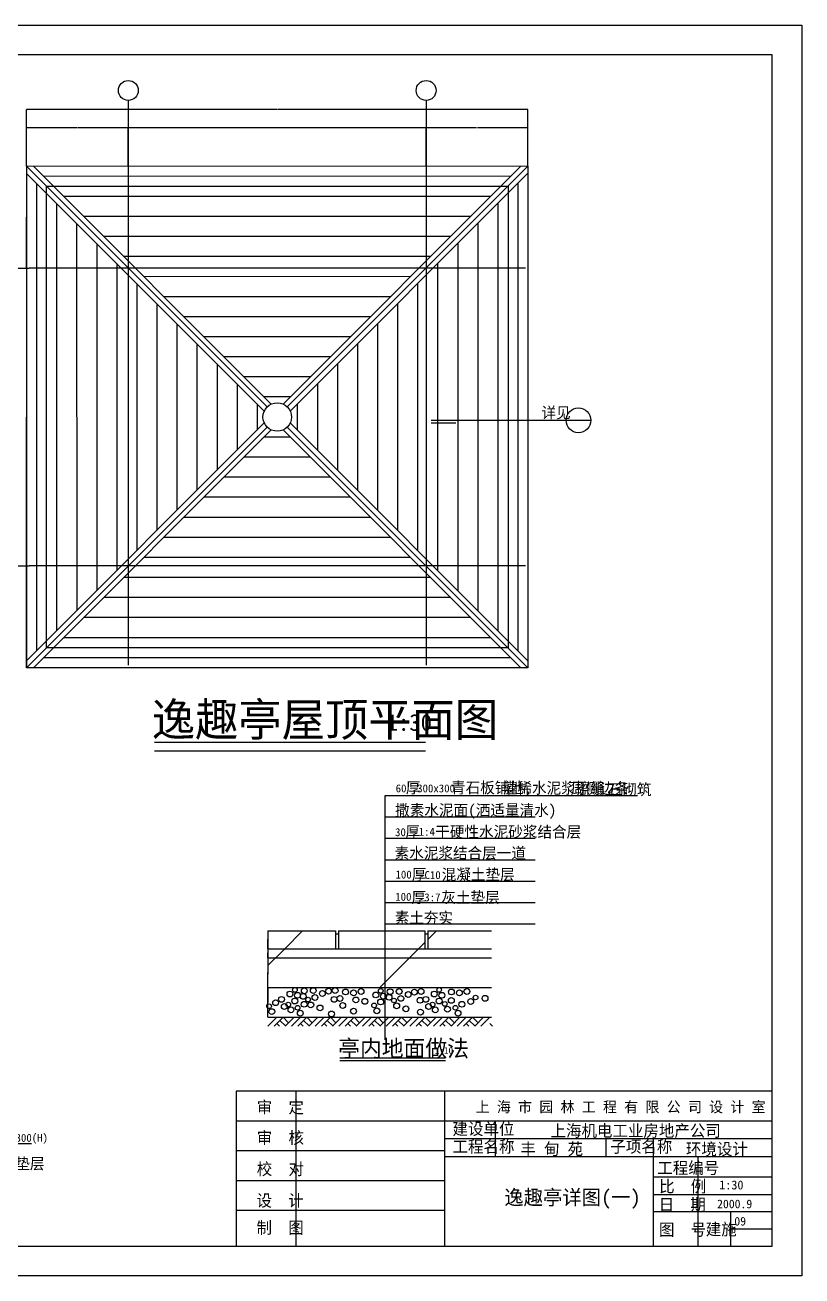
# Model space of a CAD drawing. Header units: metres. Extents: x -855790 to -837970, y 565220 to 577820.
# Drawn here: x -845797 to -837970, y 565220 to 577820 of the extents above; entities that cross this region are included whole.
import ezdxf

# ---------------------------------------------------------------- set-up
doc = ezdxf.new("R2010")
doc.units = ezdxf.units.M
for name, color, linetype in [('AXIS', 3, 'Continuous'), ('COLUMN', 5, 'Continuous'), ('DOTE', 1, 'Continuous'), ('PUB_DIM', 3, 'Continuous'), ('PUB_TEXT', 7, 'Continuous'), ('PUB_TITLE', 4, 'Continuous'), ('PUB_WINDW', 7, 'Continuous'), ('TEXT', 7, 'Continuous'), ('WALL', 2, 'Continuous'), ('WIN', 4, 'Continuous'), ('WINDOW', 3, 'Continuous')]:
    doc.layers.add(name, color=color, linetype=linetype)
doc.dimstyles.get("Standard").update_dxf_attribs({"dimtxt": 2.5, "dimasz": 2.5, "dimexe": 1.25, "dimexo": 0.625, "dimtad": 1, "dimcen": 2.5, "dimazin": 3, "dimtfac": 1, "dimtmove": 0, "dimatfit": 3})

# ---------------------------------------------------------------- blocks, each defined once
blk = doc.blocks.new('_AXISO')
blk.add_circle((0, 0), 0.5)
blk = doc.blocks.new('_INDEX')
blk.add_line((-0.5, 0), (0.5, 0))
blk.add_circle((0, 0), 0.5)
blk = doc.blocks.new('*D1')
for p, q in [((-845781.68, 572371.61), (-845781.68, 571858.98)), ((-845781.93, 571858.98), (-845782.18, 571858.98)), ((-845781.68, 571346.35), (-845781.68, 571858.98)), ((-845781.68, 571858.98), (-845781.68, 571858.98)), ((-845781.43, 571858.98), (-845781.18, 571858.98))]:
    blk.add_line(p, q)
at = {"layer": 'Defpoints'}
for p in [(-845781.68, 572371.61), (-845781.68, 571858.98), (-845781.68, 571346.35)]:
    blk.add_point(p, dxfattribs=at)
at = {"layer": 'PUB_DIM', "insert": (-845781.68, 571860.105), "char_height": 1, "attachment_point": 5}
blk.add_mtext('0', dxfattribs=at)
blk = doc.blocks.new('*D8')
for p, q in [((-845781.68, 576396.6), (-845781.68, 573871.48)), ((-845781.93, 573871.48), (-845782.18, 573871.48)), ((-845781.68, 571346.35), (-845781.68, 573871.48)), ((-845781.68, 573871.48), (-845781.68, 573871.48)), ((-845781.43, 573871.48), (-845781.18, 573871.48))]:
    blk.add_line(p, q)
at = {"layer": 'Defpoints'}
for p in [(-845781.68, 576396.6), (-845781.68, 573871.48), (-845781.68, 571346.35)]:
    blk.add_point(p, dxfattribs=at)
at = {"layer": 'PUB_DIM', "insert": (-845781.68, 573872.605), "char_height": 1, "attachment_point": 5}
blk.add_mtext('0', dxfattribs=at)
blk = doc.blocks.new('*D14')
for p, q in [((-843350.73, 568125.96), (-843350.73, 567975.96)), ((-843350.98, 567975.96), (-843351.23, 567975.96)), ((-843350.73, 567825.96), (-843350.73, 567975.96)), ((-843350.73, 567975.96), (-843350.73, 567975.96)), ((-843350.48, 567975.96), (-843350.23, 567975.96))]:
    blk.add_line(p, q)
at = {"layer": 'Defpoints'}
for p in [(-843350.73, 568125.96), (-843350.73, 567975.96), (-843350.73, 567825.96)]:
    blk.add_point(p, dxfattribs=at)
at = {"layer": 'PUB_DIM', "insert": (-843350.73, 567977.085), "char_height": 1, "attachment_point": 5}
blk.add_mtext('100', dxfattribs=at)
blk = doc.blocks.new('*D15')
for p, q in [((-843350.73, 568695.96), (-843350.73, 568260.96)), ((-843350.98, 568260.96), (-843351.23, 568260.96)), ((-843350.73, 567825.96), (-843350.73, 568260.96)), ((-843350.73, 568260.96), (-843350.73, 568260.96)), ((-843350.48, 568260.96), (-843350.23, 568260.96))]:
    blk.add_line(p, q)
at = {"layer": 'Defpoints'}
for p in [(-843350.73, 568695.96), (-843350.73, 568260.96), (-843350.73, 567825.96)]:
    blk.add_point(p, dxfattribs=at)
at = {"layer": 'PUB_DIM', "insert": (-843350.73, 568262.085), "char_height": 1, "attachment_point": 5}
blk.add_mtext('290', dxfattribs=at)
blk = doc.blocks.new('*D16')
for p, q in [((-843349.25, 568695.97), (-843349.25, 568608.96)), ((-843349.5, 568608.96), (-843349.75, 568608.96)), ((-843349.25, 568515.96), (-843349.25, 568608.96)), ((-843349.25, 568608.96), (-843349.25, 568608.96)), ((-843349, 568608.96), (-843348.75, 568608.96))]:
    blk.add_line(p, q)
at = {"layer": 'Defpoints'}
for p in [(-843349.25, 568695.97), (-843349.25, 568608.96), (-843349.25, 568515.96)]:
    blk.add_point(p, dxfattribs=at)
at = {"layer": 'PUB_DIM', "insert": (-843349.25, 568610.085), "char_height": 1, "attachment_point": 5}
blk.add_mtext('60', dxfattribs=at)
blk = doc.blocks.new('*D17')
for p, q in [((-843350.73, 568425.96), (-843350.73, 568275.96)), ((-843350.98, 568275.96), (-843351.23, 568275.96)), ((-843350.73, 568125.96), (-843350.73, 568275.96)), ((-843350.73, 568275.96), (-843350.73, 568275.96)), ((-843350.48, 568275.96), (-843350.23, 568275.96))]:
    blk.add_line(p, q)
at = {"layer": 'Defpoints'}
for p in [(-843350.73, 568425.96), (-843350.73, 568275.96), (-843350.73, 568125.96)]:
    blk.add_point(p, dxfattribs=at)
at = {"layer": 'PUB_DIM', "insert": (-843350.73, 568277.085), "char_height": 1, "attachment_point": 5}
blk.add_mtext('100', dxfattribs=at)
blk = doc.blocks.new('*D18')
for p, q in [((-843349.25, 568515.96), (-843349.25, 568476.19)), ((-843349, 568476.19), (-843350.98, 568476.19)), ((-843350.73, 568425.96), (-843350.73, 568476.19))]:
    blk.add_line(p, q)
at = {"layer": 'Defpoints'}
for p in [(-843349.25, 568515.96), (-843350.73, 568425.96), (-843349.25, 568476.19)]:
    blk.add_point(p, dxfattribs=at)
at = {"layer": 'PUB_DIM', "insert": (-843349.99, 568475.065), "char_height": 1, "attachment_point": 5}
blk.add_mtext('30', dxfattribs=at)
blk = doc.blocks.new('*D75')
for p, q in [((-841247.33, 576784.8), (-841756.71, 576784.8)), ((-841756.46, 576396.65), (-841756.46, 576784.8)), ((-840730.95, 576784.8), (-841240.33, 576784.8)), ((-840731.2, 576396.61), (-840731.2, 576784.8))]:
    blk.add_line(p, q)
at = {"layer": 'Defpoints'}
for p in [(-840731.2, 576784.8), (-841756.46, 576396.65), (-840731.2, 576396.61)]:
    blk.add_point(p, dxfattribs=at)
at = {"layer": 'PUB_DIM', "insert": (-841243.83, 576784.8), "char_height": 1, "attachment_point": 5}
blk.add_mtext('1025,26', dxfattribs=at)
blk = doc.blocks.new('*D76')
for p, q in [((-845272.33, 576784.98), (-845781.71, 576784.98)), ((-845781.46, 576396.83), (-845781.46, 576784.98)), ((-844755.95, 576784.98), (-845265.33, 576784.98)), ((-844756.2, 576396.79), (-844756.2, 576784.98))]:
    blk.add_line(p, q)
at = {"layer": 'Defpoints'}
for p in [(-844756.2, 576784.98), (-845781.46, 576396.83), (-844756.2, 576396.79)]:
    blk.add_point(p, dxfattribs=at)
at = {"layer": 'PUB_DIM', "insert": (-845268.83, 576784.98), "char_height": 1, "attachment_point": 5}
blk.add_mtext('1025,26', dxfattribs=at)
blk = doc.blocks.new('*D77')
for p, q in [((-843259.825, 576968.19), (-845781.7, 576968.19)), ((-845781.45, 576396.83), (-845781.45, 576968.19)), ((-840730.95, 576968.19), (-843252.825, 576968.19)), ((-840731.2, 576396.61), (-840731.2, 576968.19))]:
    blk.add_line(p, q)
at = {"layer": 'Defpoints'}
for p in [(-840731.2, 576968.19), (-845781.45, 576396.83), (-840731.2, 576396.61)]:
    blk.add_point(p, dxfattribs=at)
at = {"layer": 'PUB_DIM', "insert": (-843256.325, 576968.19), "char_height": 1, "attachment_point": 5}
blk.add_mtext('5050,25', dxfattribs=at)
blk = doc.blocks.new('*D78')
for p, q in [((-845781.68, 576396.61), (-845781.68, 575883.98)), ((-845781.93, 575883.98), (-845782.18, 575883.98)), ((-845781.68, 575371.35), (-845781.68, 575883.98)), ((-845781.68, 575883.98), (-845781.68, 575883.98)), ((-845781.43, 575883.98), (-845781.18, 575883.98))]:
    blk.add_line(p, q)
at = {"layer": 'Defpoints'}
for p in [(-845781.68, 576396.61), (-845781.68, 575883.98), (-845781.68, 575371.35)]:
    blk.add_point(p, dxfattribs=at)
at = {"layer": 'PUB_DIM', "insert": (-845781.68, 575885.105), "char_height": 1, "attachment_point": 5}
blk.add_mtext('0', dxfattribs=at)
blk = doc.blocks.new('*D79')
for p, q in [((-843258.2, 576784.83), (-844756.45, 576784.83)), ((-844756.2, 576396.65), (-844756.2, 576784.83)), ((-841755.95, 576784.83), (-843254.2, 576784.83)), ((-841756.2, 576396.61), (-841756.2, 576784.83))]:
    blk.add_line(p, q)
at = {"layer": 'Defpoints'}
for p in [(-841756.2, 576784.83), (-844756.2, 576396.65), (-841756.2, 576396.61)]:
    blk.add_point(p, dxfattribs=at)
at = {"layer": 'PUB_DIM', "insert": (-843256.2, 576784.83), "char_height": 1, "attachment_point": 5}
blk.add_mtext('3000', dxfattribs=at)
blk = doc.blocks.new('*D80')
for p, q in [((-845781.68, 575371.35), (-845781.68, 573871.48)), ((-845781.93, 573871.48), (-845782.18, 573871.48)), ((-845781.68, 572371.61), (-845781.68, 573871.48)), ((-845781.68, 573871.48), (-845781.68, 573871.48)), ((-845781.43, 573871.48), (-845781.18, 573871.48))]:
    blk.add_line(p, q)
at = {"layer": 'Defpoints'}
for p in [(-845781.68, 575371.35), (-845781.68, 573871.48), (-845781.68, 572371.61)]:
    blk.add_point(p, dxfattribs=at)
at = {"layer": 'PUB_DIM', "insert": (-845781.68, 573872.605), "char_height": 1, "attachment_point": 5}
blk.add_mtext('0', dxfattribs=at)

msp = doc.modelspace()

# ---------------------------------------------------------------- hatches: boundary and pattern name
at = {"layer": 'COLUMN'}
h = msp.add_hatch(dxfattribs=at)
h.set_pattern_fill('ANSI31', scale=300)
h.paths.add_polyline_path([(-843350.73, 568695.96), (-843350.73, 568515.96), (-842669.73, 568515.96), (-842669.73, 568695.96)])
h.paths.add_polyline_path([(-842639.73, 568695.96), (-842639.73, 568515.96), (-841769.73, 568515.96), (-841769.73, 568695.96)])
h.paths.add_polyline_path([(-841098.3, 568515.96), (-841098.3, 568695.96), (-841739.73, 568695.96), (-841739.73, 568515.96)])
h = msp.add_hatch(dxfattribs=at)
h.set_pattern_fill('AN33C', scale=300)
h.set_pattern_definition([(45, (0, 0), (-673.5192, 673.5192), [])])
h.paths.add_polyline_path([(-841098.3, 568425.96), (-841098.3, 568515.96), (-843350.73, 568515.96), (-843350.73, 568425.96)])
h.paths.add_polyline_path([(-841098.3, 568125.96), (-841098.3, 568425.96), (-843350.73, 568425.96), (-843350.73, 568125.96)])

# ---------------------------------------------------------------- linework, layer by layer
at = {"layer": 'AXIS'}
for p, q in [((-844756.2, 577060.69), (-844756.2, 576371.34)), ((-841756.46, 577060.69), (-841756.46, 576371.34)), ((-846445.55, 575371.34), (-845756.2, 575371.34)), ((-846445.55, 572371.34), (-845756.2, 572371.34))]:
    msp.add_line(p, q, dxfattribs=at)
at = {"layer": 'COLUMN'}
for p, q in [((-843350.73, 568695.96), (-842669.73, 568695.96)), ((-842669.73, 568695.96), (-842669.73, 568515.96)), ((-842669.73, 568665.96), (-842639.73, 568665.96)), ((-842639.73, 568695.96), (-841769.73, 568695.96)), ((-842639.73, 568695.96), (-842639.73, 568515.96)), ((-841769.73, 568695.96), (-841769.73, 568515.96)), ((-841769.73, 568665.96), (-841739.73, 568665.96)), ((-841739.73, 568695.96), (-841098.3, 568695.96)), ((-841739.73, 568695.96), (-841739.73, 568515.96)), ((-843350.73, 568515.96), (-841098.3, 568515.96)), ((-843350.73, 568425.96), (-841098.3, 568425.96)), ((-843350.73, 568125.96), (-841098.3, 568125.96)), ((-843350.73, 567735.96), (-843260.73, 567825.96)), ((-843350.73, 567825.96), (-841098.3, 567825.96)), ((-843287.73, 567735.96), (-843197.73, 567825.96)), ((-843260.73, 567762.96), (-843233.73, 567735.96)), ((-843229.23, 567794.46), (-843172.98, 567738.21)), ((-843197.73, 567825.96), (-843141.48, 567769.71)), ((-843175.23, 567735.96), (-843085.23, 567825.96)), ((-843112.23, 567735.96), (-843022.23, 567825.96)), ((-843049.23, 567735.96), (-842959.23, 567825.96)), ((-843022.23, 567762.96), (-842995.23, 567735.96)), ((-842990.73, 567794.46), (-842934.48, 567738.21)), ((-842959.23, 567825.96), (-842902.98, 567769.71)), ((-842936.73, 567735.96), (-842846.73, 567825.96)), ((-842873.73, 567735.96), (-842783.73, 567825.96)), ((-842810.73, 567735.96), (-842720.73, 567825.96)), ((-842783.73, 567762.96), (-842756.73, 567735.96)), ((-842752.23, 567794.46), (-842695.98, 567738.21)), ((-842720.73, 567825.96), (-842664.48, 567769.71)), ((-842698.23, 567735.96), (-842608.23, 567825.96)), ((-842635.23, 567735.96), (-842545.23, 567825.96)), ((-842572.23, 567735.96), (-842482.23, 567825.96)), ((-842545.23, 567762.96), (-842518.23, 567735.96)), ((-842513.73, 567794.46), (-842457.48, 567738.21)), ((-842482.23, 567825.96), (-842425.98, 567769.71)), ((-842459.73, 567735.96), (-842369.73, 567825.96)), ((-842396.73, 567735.96), (-842306.73, 567825.96)), ((-842333.73, 567735.96), (-842243.73, 567825.96)), ((-842306.73, 567762.96), (-842279.73, 567735.96)), ((-842275.23, 567794.46), (-842218.98, 567738.21)), ((-842243.73, 567825.96), (-842187.48, 567769.71)), ((-842221.23, 567735.96), (-842131.23, 567825.96)), ((-842158.23, 567735.96), (-842068.23, 567825.96)), ((-842095.23, 567735.96), (-842005.23, 567825.96)), ((-842068.23, 567762.96), (-842041.23, 567735.96)), ((-842036.73, 567794.46), (-841980.48, 567738.21)), ((-842005.23, 567825.96), (-841948.98, 567769.71)), ((-841982.73, 567735.96), (-841892.73, 567825.96)), ((-841919.73, 567735.96), (-841829.73, 567825.96)), ((-841856.73, 567735.96), (-841766.73, 567825.96)), ((-841829.73, 567762.96), (-841802.73, 567735.96)), ((-841798.23, 567794.46), (-841741.98, 567738.21)), ((-841766.73, 567825.96), (-841710.48, 567769.71)), ((-841744.23, 567735.96), (-841654.23, 567825.96)), ((-841681.23, 567735.96), (-841591.23, 567825.96)), ((-841618.23, 567735.96), (-841528.23, 567825.96)), ((-841591.23, 567762.96), (-841564.23, 567735.96)), ((-841559.73, 567794.46), (-841503.48, 567738.21)), ((-841528.23, 567825.96), (-841471.98, 567769.71)), ((-841505.73, 567735.96), (-841415.73, 567825.96)), ((-841442.73, 567735.96), (-841352.73, 567825.96)), ((-841379.73, 567735.96), (-841289.73, 567825.96)), ((-841352.73, 567762.96), (-841325.73, 567735.96)), ((-841321.23, 567794.46), (-841264.98, 567738.21)), ((-841289.73, 567825.96), (-841233.48, 567769.71)), ((-841267.23, 567735.96), (-841177.23, 567825.96)), ((-841204.23, 567735.96), (-841114.23, 567825.96)), ((-841114.23, 567762.96), (-841087.23, 567735.96))]:
    msp.add_line(p, q, dxfattribs=at)
for centre, radius in [((-843213.41, 568005.96), 29.35), ((-843127.99, 568059.79), 29.35), ((-843079.46, 567989.07), 29.35), ((-843078.62, 568100.76), 23.48), ((-843051.56, 568047.06), 29.35), ((-842994.85, 568036.05), 29.35), ((-842983.57, 568092.44), 29.35), ((-842945.39, 568003.66), 23.48), ((-842893.32, 568094.32), 29.35), ((-842876.4, 568024.78), 29.35), ((-842801.19, 568064.24), 29.35), ((-842739.44, 568088.44), 29.35), ((-842682.73, 568005.99), 29.35), ((-842672.55, 568094.81), 29.35), ((-842624.78, 568015.23), 29.35), ((-842567.8, 568080.57), 29.35), ((-842487.42, 568071.12), 29.35), ((-842463.79, 568000.25), 29.35), ((-842411.78, 568085.3), 29.35), ((-842373.97, 567986.07), 29.35), ((-842262.85, 568050.53), 29.35), ((-842214.32, 567979.81), 29.35), ((-842213.48, 568091.49), 23.48), ((-842186.42, 568037.8), 29.35), ((-842129.71, 568026.79), 29.35), ((-842118.43, 568083.17), 29.35), ((-842080.25, 567994.39), 23.48), ((-842028.18, 568085.05), 29.35), ((-842011.26, 568015.52), 29.35), ((-841936.05, 568054.98), 29.35), ((-841874.3, 568079.18), 29.35), ((-841817.59, 567996.73), 29.35), ((-841807.41, 568085.55), 29.35), ((-841759.64, 568005.96), 29.35), ((-841674.22, 568059.79), 29.35), ((-841625.69, 567989.07), 29.35), ((-841624.85, 568100.76), 23.48), ((-841597.79, 568047.06), 29.35), ((-841502.46, 567995.53), 29.35), ((-841501.97, 568080.57), 29.35), ((-841421.59, 568071.12), 29.35), ((-841345.95, 568085.3), 29.35), ((-841307.15, 567983.71), 29.35), ((-841257.78, 568024.67), 23.48), ((-841162.72, 568016.35), 29.35), ((-843338.06, 567936.6), 23.48), ((-843311, 567882.9), 29.35), ((-843272.29, 567971.95), 29.35), ((-843184.86, 567934.72), 29.35), ((-843145.24, 567953.72), 23.48), ((-843118.17, 567900.03), 29.35), ((-843050.96, 567920.88), 23.48), ((-843023.89, 567867.18), 29.35), ((-842985.18, 567956.22), 29.35), ((-842918.33, 567949.96), 29.35), ((-842825.42, 567919.73), 29.35), ((-842709.63, 567858.49), 29.35), ((-842596.23, 567943.98), 29.35), ((-842487.42, 567886.85), 29.35), ((-842280.1, 567944.46), 23.48), ((-842253.03, 567890.76), 29.35), ((-842053.19, 567940.7), 29.35), ((-841960.28, 567910.47), 29.35), ((-841813.72, 567877.4), 29.35), ((-841731.09, 567934.72), 29.35), ((-841691.47, 567953.72), 23.48), ((-841664.4, 567900.03), 29.35), ((-841568.23, 567960.18), 23.48), ((-841541.17, 567906.49), 29.35), ((-841462.05, 567920.88), 23.48), ((-841434.98, 567867.18), 29.35), ((-841396.27, 567956.22), 29.35)]:
    msp.add_circle(centre, radius, dxfattribs=at)
at = {"layer": 'DOTE'}
for p, q in [((-844756.46, 576371.41), (-844756.68, 571371.41)), ((-844756.2, 576371.34), (-844756.2, 571371.34)), ((-841756.2, 576371.34), (-841756.2, 571371.34)), ((-840756.2, 575371.34), (-845756.2, 575371.34)), ((-840756.2, 572371.34), (-845756.2, 572371.34))]:
    msp.add_line(p, q, dxfattribs=at)
at = {"layer": 'PUB_DIM'}
msp.add_line((-841705.96, 573838.18), (-840346.55, 573838.18), dxfattribs=at)
msp.add_lwpolyline([(-841705.96, 573813.18), (-841455.96, 573813.18)], dxfattribs=at)
at = {"layer": 'PUB_TITLE'}
for points in [[(-855790.23, 565219.83), (-855790.23, 577819.83), (-837970.23, 577819.83), (-837970.23, 565219.83)], [(-855040.23, 565519.83), (-838270.23, 565519.83), (-838270.23, 577519.83), (-855040.23, 577519.83)]]:
    msp.add_lwpolyline(points, close=True, dxfattribs=at)
at = {"layer": 'PUB_WINDW'}
msp.add_line((-842624.83, 567389.13), (-841562.79, 567389.13), dxfattribs=at)
msp.add_lwpolyline([(-842624.83, 567417.33), (-841566.44, 567417.33)], dxfattribs=at)
at = {"layer": 'WALL'}
msp.add_lwpolyline([(-840931.2, 571546.13), (-845581.2, 571546.13), (-845581.2, 576196.34), (-840931.2, 576196.34), (-840931.2, 571546.13)], dxfattribs=at)
at = {"layer": 'WIN'}
for p, q in [((-843070.23, 567079.83, -56554.43), (-843070.23, 565519.83, -56554.43)), ((-838270.23, 566779.83, -56554.43), (-843670.23, 566779.83, -56554.43)), ((-841570.23, 566779.83, -56554.43), (-843670.23, 566779.83, -56554.43)), ((-841060.23, 566779.83, -56554.43), (-841060.23, 566419.83, -56554.43)), ((-838270.23, 566599.83, -56554.43), (-841570.23, 566599.83, -56554.43)), ((-839944.93, 566599.83, -56554.43), (-839944.93, 566419.83, -56554.43)), ((-839470.23, 566599.83, -56554.43), (-839470.23, 566419.83, -56554.43)), ((-841570.23, 566479.83, -56554.43), (-843670.23, 566479.83, -56554.43)), ((-838270.23, 566419.83, -56554.43), (-841570.23, 566419.83, -56554.43)), ((-839470.23, 566419.83, -56554.43), (-839470.23, 565519.83, -56554.43)), ((-839020.23, 566419.83, -56554.43), (-839020.23, 565519.83, -56554.43)), ((-841570.23, 566179.83, -56554.43), (-843670.23, 566179.83, -56554.43)), ((-838270.23, 566215.35, -56554.43), (-839470.23, 566215.35, -56554.43)), ((-838270.23, 566035.64, -56554.43), (-839470.23, 566035.64, -56554.43)), ((-841570.23, 565879.83, -56554.43), (-843670.23, 565879.83, -56554.43)), ((-838280.14, 565865.83, -56554.43), (-839470.23, 565865.83, -56554.43)), ((-838690.23, 565865.83, -56554.43), (-838690.23, 565519.83, -56554.43)), ((-838690.23, 565693.8, -56554.43), (-838270.23, 565693.8, -56554.43))]:
    msp.add_line(p, q, dxfattribs=at)
for points in [[(-838270.23, 567079.83), (-843670.23, 567079.83), (-843670.23, 565519.83)], [(-843670.23, 565519.83), (-838270.23, 565519.83), (-838270.23, 567079.83)], [(-841570.23, 567079.83), (-841570.23, 565519.83)]]:
    msp.add_lwpolyline(points, dxfattribs=at)
at = {"layer": 'WINDOW'}
for p, q in [((-845782.21, 576396.08), (-845781.16, 571345.6)), ((-843387.02, 573931.31), (-845782.19, 576325.59)), ((-840731.42, 576396.83), (-845781.91, 576395.55)), ((-843357.52, 573973.05), (-845781.2, 576396.83)), ((-843315.81, 574002.05), (-845710.49, 576396.83)), ((-843196.59, 574002.05), (-840801.91, 576396.83)), ((-843154.88, 573973.05), (-840731.2, 576396.83)), ((-843125.87, 573931.34), (-840731.2, 576326.12)), ((-840731.2, 576396.61), (-840731.2, 571346.12)), ((-845681.17, 576224.61), (-845680.19, 571517.33)), ((-840902.89, 576295.79), (-845610.17, 576294.6)), ((-840832.2, 576225.12), (-840832.2, 571517.84)), ((-841104.85, 576093.74), (-845408.11, 576092.65)), ((-845479.13, 576022.64), (-845478.23, 571719.38)), ((-841034.2, 576023.11), (-841034.2, 571719.85)), ((-845277.09, 575820.68), (-845276.28, 571921.44)), ((-841306.8, 575891.69), (-845206.05, 575890.7)), ((-841236.2, 575821.1), (-841236.2, 571921.86)), ((-845075.05, 575618.71), (-845074.32, 572123.49)), ((-841508.76, 575689.64), (-845003.99, 575688.75)), ((-841438.2, 575619.09), (-841438.2, 572123.87)), ((-841710.72, 575487.59), (-844801.93, 575486.8)), ((-844873.01, 575416.74), (-844872.36, 572325.54)), ((-841640.2, 575417.08), (-841640.2, 572325.88)), ((-844670.96, 575214.78), (-844670.4, 572527.59)), ((-841912.68, 575285.53), (-844599.87, 575284.85)), ((-841842.2, 575215.07), (-841842.2, 572527.88)), ((-842114.64, 575083.48), (-844397.81, 575082.9)), ((-844468.92, 575012.81), (-844468.44, 572729.64)), ((-842044.2, 575013.06), (-842044.2, 572729.89)), ((-842316.59, 574881.43), (-844195.75, 574880.96)), ((-844266.88, 574810.84), (-844266.49, 572931.69)), ((-842246.2, 574811.05), (-842246.2, 572931.9)), ((-844064.84, 574608.88), (-844064.53, 573133.74)), ((-842518.55, 574679.38), (-843993.68, 574679.01)), ((-842448.2, 574609.04), (-842448.2, 573133.91)), ((-842720.51, 574477.33), (-843791.62, 574477.06)), ((-843862.79, 574406.91), (-843862.57, 573335.79)), ((-842650.2, 574407.04), (-842650.2, 573335.92)), ((-843660.75, 574204.94), (-843660.61, 573537.85)), ((-842922.47, 574275.28), (-843589.56, 574275.11)), ((-842852.2, 574205.03), (-842852.2, 573537.93)), ((-843124.43, 574073.23), (-843387.5, 574073.16)), ((-843458.71, 574002.97), (-843458.66, 573739.9)), ((-843054.2, 574003.02), (-843054.2, 573739.94)), ((-843386.52, 573811.62), (-845781.2, 571416.83)), ((-843125.87, 573811.62), (-840731.2, 571416.83)), ((-843357.52, 573769.91), (-845781.2, 571346.12)), ((-843315.81, 573740.91), (-845710.49, 571346.13)), ((-843196.59, 573740.91), (-840801.91, 571346.13)), ((-843154.88, 573769.91), (-840731.2, 571346.12)), ((-843124.37, 573668.71), (-843387.44, 573668.7)), ((-842922.35, 573466.72), (-843589.44, 573466.69)), ((-842720.33, 573264.73), (-843791.44, 573264.68)), ((-842518.31, 573062.74), (-843993.44, 573062.68)), ((-842316.29, 572860.75), (-844195.44, 572860.67)), ((-842114.27, 572658.76), (-844397.44, 572658.66)), ((-841912.26, 572456.77), (-844599.44, 572456.65)), ((-841710.24, 572254.78), (-844801.44, 572254.64)), ((-841508.22, 572052.79), (-845003.44, 572052.63)), ((-841306.2, 571850.8), (-845205.44, 571850.62)), ((-841104.18, 571648.81), (-845407.44, 571648.61)), ((-840902.17, 571446.81), (-845609.44, 571446.6)), ((-840730.67, 571345.82), (-845781.16, 571345.6)), ((-844491.97, 570508.92), (-841763.54, 570508.92)), ((-842168.4, 570059.58), (-839626.85, 570059.58)), ((-842168.4, 567597.06), (-842168.4, 570059.58)), ((-842168.4, 569843.96), (-840657.59, 569843.96)), ((-842168.4, 569628.33), (-840657.59, 569628.33)), ((-842168.4, 569412.71), (-840657.59, 569412.71)), ((-842168.4, 569197.09), (-840657.59, 569197.09)), ((-842168.4, 568981.47), (-840657.59, 568981.47)), ((-842168.4, 568765.84), (-840657.59, 568765.84)), ((-846705.47, 566554.7), (-845732.91, 566554.7))]:
    msp.add_line(p, q, dxfattribs=at)
msp.add_lwpolyline([(-844491.97, 570595.03), (-841763.54, 570595.03)], dxfattribs=at)
msp.add_circle((-843256.44, 573871.48), 143.64, dxfattribs=at)

# ---------------------------------------------------------------- block references
at = {"layer": 'AXIS', "xscale": 200, "yscale": 200, "zscale": 200}
for p in [(-844756.2, 577160.69), (-841756.2, 577160.69)]:
    msp.add_blockref('_AXISO', p, dxfattribs=at)
at = {"layer": 'PUB_DIM', "xscale": 250, "yscale": 250, "zscale": 250}
msp.add_blockref('_INDEX', (-840221.55, 573838.18), dxfattribs=at)

# ---------------------------------------------------------------- texts
for s, height, p in [('1:30', 90, (-838804.31, 566091.74, -5655.44)), ('2000.9', 86.63, (-838825.17, 565902.31, -56554.43)), ('09', 86.63, (-838651.57, 565727.82, -56554.43))]:
    msp.add_text(s, height=height).set_placement(p)
at = {"layer": 'PUB_TEXT'}
for s, height, p in [('详见', 113.1, (-840594.19, 573858.88)), ('厚    青石板铺地,', 113.1, (-841960.55, 570082.09)), ('灌稀水泥浆擦缝,', 113.1, (-840983.87, 570078.08)), ('周侧边条', 113.1, (-840300.11, 570074.96)), ('石砌筑', 113.1, (-839927.86, 570063.84)), ('撒素水泥面(洒适量清水)', 113.1, (-842068.42, 569854.49)), ('厚  干硬性水泥砂浆结合层', 113.1, (-841965.57, 569636.71)), ('素水泥浆结合层一道', 113.1, (-842073.66, 569423.37)), ('厚  混凝土垫层', 113.1, (-841900.46, 569207.43)), ('厚  灰土垫层', 113.1, (-841903.68, 568976.64)), ('素土夯实', 113.1, (-842072.72, 568771.36)), ('亭内地面做法', 168.75, (-842641.73, 567428.17)), ('1:10', 67.5, (-841668.37, 567458.47)), ('混凝土垫层', 113.1, (-846335.7, 566295.31)), ('逸趣亭详图(一)', 150, (-840968.87, 565936.13, -5655.44))]:
    msp.add_text(s, height=height, dxfattribs=at).set_placement(p)
at = {"layer": 'TEXT'}
for s, height, p in [('逸趣亭屋顶平面图', 335.48, (-844519.92, 570656.55)), ('1:30', 167.74, (-842153.71, 570711.22)), ('60', 80, (-842063.06, 570091.12)), ('300x300', 80, (-841846.64, 570091.12)), ('30', 80, (-842069.21, 569649.87)), ('1:4', 80, (-841831.02, 569654.66)), ('100', 80, (-842064.88, 569222.95)), ('C10', 80, (-841772.62, 569217.92)), ('100', 80, (-842067.37, 568999.14)), ('3:7', 80, (-841774.91, 568993.53)), ('200x200x300(H)', 80, (-846327.57, 566571.48))]:
    msp.add_text(s, height=height, dxfattribs=at).set_placement(p)
at = {"layer": 'WIN'}
for s, height, p in [('审  定', 120, (-843462.33, 566859.19, -56554.43)), ('上 海 市 园 林 工 程 有 限 公 司 设 计 室', 108, (-841257.64, 566868.8, -33932.66)), ('建设单位', 120, (-841490.68, 566641.78, -56554.43)), ('上海机电工业房地产公司', 120, (-840503.49, 566622.67, -56554.43)), ('审  核', 120, (-843462.33, 566552.54, -56554.43)), ('工程名称', 120, (-841490.68, 566462.82, -56554.43)), ('丰 甸 苑', 120, (-840806.62, 566439.52, -56554.43)), ('子项名称', 120, (-839900.68, 566462.82, -56554.43)), ('环境设计', 120, (-839139.84, 566438.65, -56554.43)), ('校  对', 120, (-843462.33, 566237.62, -56554.43)), ('工程编号', 120, (-839428.06, 566248.55, -56554.43)), ('比  例', 120, (-839409.3, 566062.52, -56554.43)), ('设  计', 120, (-843464.95, 565919.36, -56554.43)), ('日  期', 120, (-839414.13, 565878.97, -56554.43)), ('制  图', 120, (-843464.73, 565646.49, -56554.43)), ('图  号', 120, (-839410.73, 565626.66, -56554.43)), ('建施', 120, (-838939.47, 565630.17, -56554.43))]:
    msp.add_text(s, height=height, dxfattribs=at).set_placement(p)

# ---------------------------------------------------------------- dimensions: what is measured, and where the dimension line sits
at = {"layer": 'PUB_DIM'}
for base, p1, p2, picture, middle in [((-840731.2, 576968.19), (-840731.2, 576396.61), (-845781.45, 576396.83), '*D77', (-843256.325, 576968.19)), ((-844756.2, 576784.98), (-844756.2, 576396.79), (-845781.46, 576396.83), '*D76', (-845268.83, 576784.98)), ((-841756.2, 576784.83), (-841756.2, 576396.61), (-844756.2, 576396.65), '*D79', (-843256.2, 576784.83)), ((-840731.2, 576784.8), (-840731.2, 576396.61), (-841756.46, 576396.65), '*D75', (-841243.83, 576784.8)), ((-845781.68, 575883.98), (-845781.68, 575371.35), (-845781.68, 576396.61), '*D78', (-845781.68, 575885.105)), ((-845781.68, 573871.48), (-845781.68, 571346.35), (-845781.68, 576396.6), '*D8', (-845781.68, 573872.605)), ((-845781.68, 573871.48), (-845781.68, 572371.61), (-845781.68, 575371.35), '*D80', (-845781.68, 573872.605)), ((-845781.68, 571858.98), (-845781.68, 571346.35), (-845781.68, 572371.61), '*D1', (-845781.68, 571860.105))]:
    dim = msp.add_linear_dim(base=base, p1=p1, p2=p2, dimstyle='Standard', dxfattribs=at)
    dim.commit()
    dim.dimension.update_dxf_attribs({"geometry": picture, "text_midpoint": middle})
for base, p1, p2, text, picture, middle in [((-843350.73, 568260.96), (-843350.73, 568695.96), (-843350.73, 567825.96), '290', '*D15', (-843350.73, 568262.085)), ((-843349.25, 568608.96), (-843349.25, 568695.97), (-843349.25, 568515.96), '60', '*D16', (-843349.25, 568610.085)), ((-843349.25, 568476.19), (-843349.25, 568515.96), (-843350.73, 568425.96), '30', '*D18', (-843349.99, 568475.065)), ((-843350.73, 568275.96), (-843350.73, 568425.96), (-843350.73, 568125.96), '100', '*D17', (-843350.73, 568277.085)), ((-843350.73, 567975.96), (-843350.73, 568125.96), (-843350.73, 567825.96), '100', '*D14', (-843350.73, 567977.085))]:
    dim = msp.add_linear_dim(base=base, p1=p1, p2=p2, text=text, dimstyle='Standard', dxfattribs=at)
    dim.commit()
    dim.dimension.update_dxf_attribs({"geometry": picture, "text_midpoint": middle})

doc.saveas('drawing.dxf')
